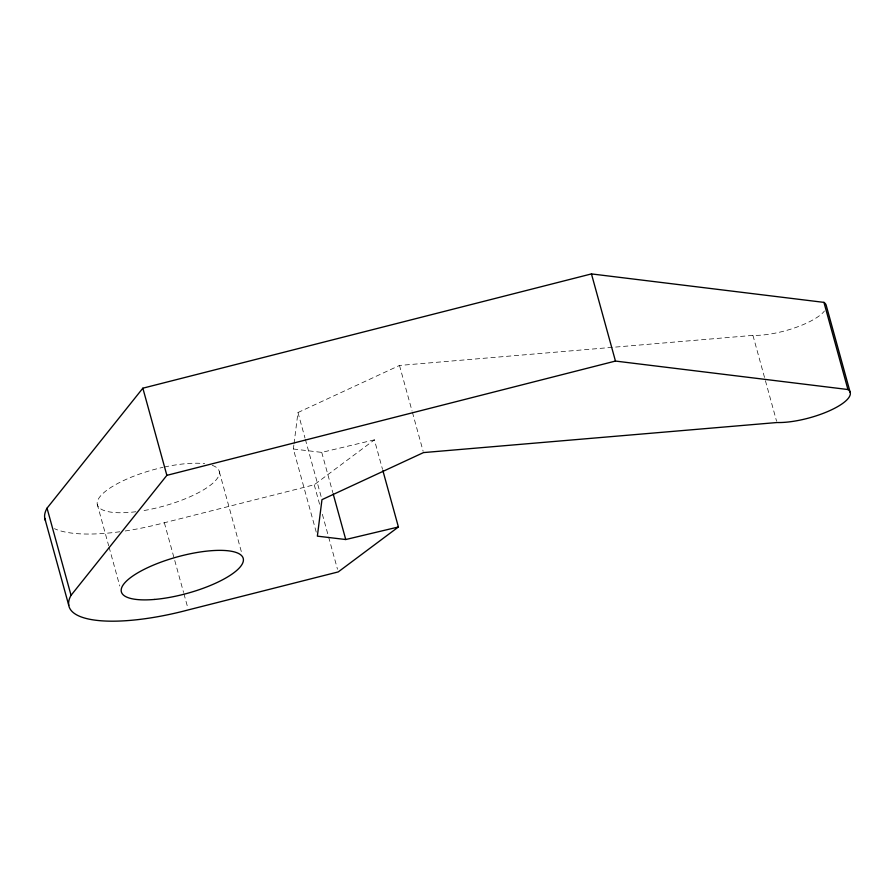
<?xml version="1.0" encoding="UTF-8"?>
<svg xmlns="http://www.w3.org/2000/svg" width="895" height="895" viewBox="0 0 895 895"><rect width="100%" height="100%" fill="white"/><g stroke="black" fill="none" stroke-linecap="round" stroke-linejoin="round"><path stroke-width="0.67" stroke-dasharray="4.47 3.36" d="M316.248 532.122L293.359 448.999L293.873 444.949M294.041 443.596L297.968 412.528L399.494 365.451L752.941 335.39A45.835 13.705 -15.4 0 0 824.429 311.012M125.188 530.981A117.536 35.151 -15.4 0 0 164.356 522.747L314.234 484.777L374.401 439.848L382.523 469.338M293.359 448.999L321.741 452.389L374.401 439.848M752.941 335.39L776.569 421.187M399.494 365.451L412.058 411.029M412.427 412.371L423.134 451.248M321.741 452.389L332.817 492.608M297.968 412.528L304.982 438.002M305.352 439.333L321.596 498.325M314.234 484.777L320.142 506.223M322.357 514.267L328.264 535.725M328.633 537.067L337.493 569.242M219.331 471.732L241.851 553.513M164.356 522.747L183.565 592.468M183.934 593.799L187.995 608.555M97.253 504.232L108.698 545.793M109.067 547.125L119.773 586.012M119.773 531.764A117.536 35.151 -15.4 0 1 54.461 528.654M212.227 465.344A63.187 18.896 -15.4 0 1 205.816 488.424A63.187 18.896 -15.4 0 1 141.421 510.955M135.895 511.739A63.187 18.896 -15.4 0 1 98.718 498.437A63.187 18.896 -15.4 0 1 163.024 467.324M164.356 467.033A63.187 18.896 -15.4 0 1 204.731 463.711"/><path stroke-width="1.34" d="M45.522 520.711A117.536 35.151 -15.4 0 1 47.043 508.17L142.853 388.195L591.45 273.915L823.937 302.376A45.835 13.705 -15.4 0 1 826.242 305.43L850.25 392.569M382.892 470.68L398.409 526.987L338.232 571.916L188.364 609.887A117.536 35.151 -15.4 0 1 71.052 595.32L166.862 475.346L615.458 361.065L847.934 389.526L823.937 302.376M847.934 389.526A45.835 13.705 -15.4 0 1 830.828 410.145A45.835 13.705 -15.4 0 1 776.938 422.529L423.503 452.59L321.965 499.667L317.367 536.15L345.75 539.528L398.409 526.987M591.45 273.915L615.458 361.065M333.186 493.95L345.75 539.528M142.853 388.195L166.862 475.346M47.043 508.17L71.052 595.32M44.75 518.205L68.758 605.344M154.6 599.437A63.187 18.896 -15.4 0 0 243.328 558.872A63.187 18.896 -15.4 0 0 148.95 567.061A63.187 18.896 -15.4 0 0 154.6 599.437"/></g></svg>
